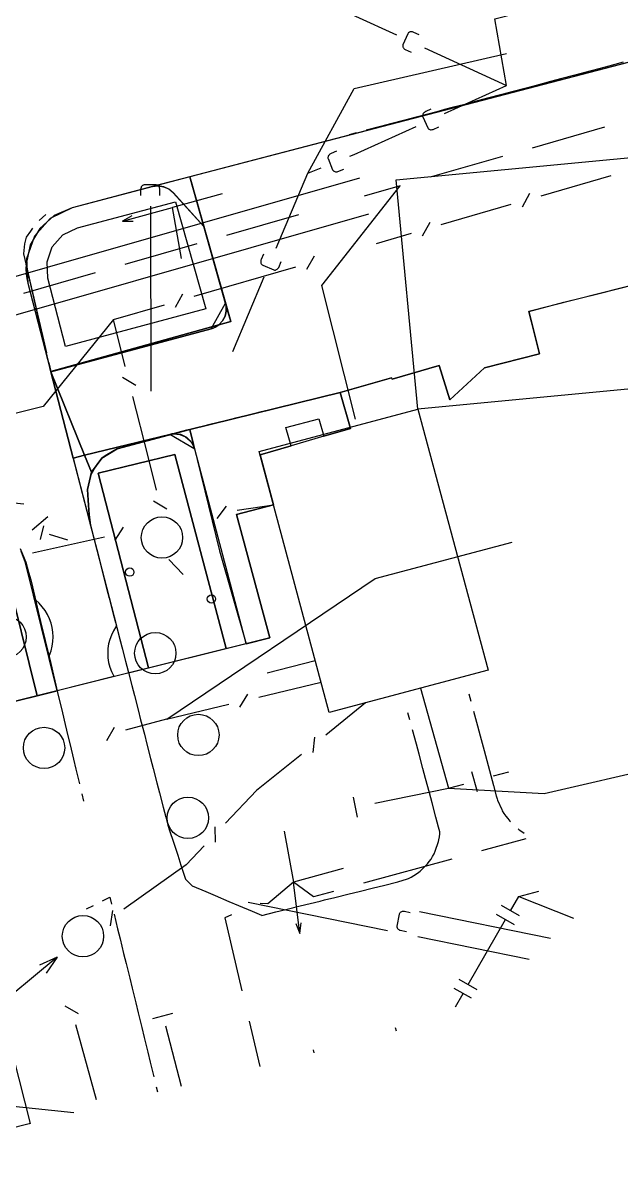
# Model space of a CAD drawing. Header units: metres. Extents: x 16996 to 17837, y 14166 to 14459.
# Drawn here: x 17429.6 to 17458.5, y 14263.4 to 14318.3 of the extents above; entities that cross this region are included whole.
import ezdxf

# ---------------------------------------------------------------- set-up
doc = ezdxf.new("R2010")
doc.units = ezdxf.units.M
for name, color, linetype in [('BOUNDARY', 7, 'Continuous'), ('BUILDING', 7, 'Continuous'), ('CURB', 7, 'Continuous'), ('ELECTR_CABLE', 7, 'Continuous'), ('ELECTR_CABLE_COMM', 7, 'Continuous'), ('GAS', 7, 'Continuous'), ('GRASS', 7, 'Continuous'), ('HEAT', 7, 'Continuous'), ('OVERHEAD_POWER_LINE', 7, 'Continuous'), ('ROAD', 7, 'Continuous'), ('SEWER', 7, 'Continuous'), ('SIDEWALK_PATH', 7, 'Continuous'), ('TREE', 3, 'Continuous')]:
    doc.layers.add(name, color=color, linetype=linetype)

# ---------------------------------------------------------------- blocks, each defined once
blk = doc.blocks.new('ВЕЙНИК_КАРЛ_ФЕСТЕР')
blk.add_circle((0, 0), 0.2)

msp = doc.modelspace()

# ---------------------------------------------------------------- linework, layer by layer
at = {"layer": 'BOUNDARY'}
msp.add_lwpolyline([(17460.876, 14306.073), (17454.065, 14304.356), (17454.588, 14302.309), (17451.926, 14301.629), (17450.251, 14300.082), (17449.738, 14301.737), (17447.451, 14301.075), (17447.431, 14301.145), (17444.946, 14300.426), (17445.448, 14298.692), (17444.153, 14298.317), (17442.571, 14297.859), (17441.068, 14297.424), (17441.717, 14295.007), (17439.938, 14294.529), (17441.538, 14288.572), (17425.018, 14284.461)], dxfattribs=at)
at = {"layer": 'BUILDING'}
for points in [[(17516.352, 14306.071), (17448.704, 14299.634), (17447.65, 14310.713), (17515.298, 14317.15)], [(17444.419, 14284.951), (17441.028, 14297.572), (17448.704, 14299.634), (17452.095, 14287.013)], [(17425.018, 14284.461), (17429.947, 14265.078), (17429.897, 14265.065), (17426.717, 14264.257), (17425.323, 14263.974), (17423.963, 14263.556), (17423.543, 14263.45), (17418.615, 14282.833)]]:
    msp.add_lwpolyline(points, close=True, dxfattribs=at)
at = {"layer": 'CURB'}
for points in [[(17458.633, 14316.4), (17457.943, 14316.217), (17457.459, 14316.089), (17456.769, 14315.906), (17456.286, 14315.778), (17455.596, 14315.595), (17455.112, 14315.466), (17454.422, 14315.283), (17453.939, 14315.155), (17453.249, 14314.972), (17452.766, 14314.844), (17452.075, 14314.661), (17451.592, 14314.533), (17450.902, 14314.35), (17450.419, 14314.222), (17449.996, 14314.11), (17449.728, 14314.04), (17449.245, 14313.912), (17448.554, 14313.73), (17448.071, 14313.603), (17447.38, 14313.421), (17446.897, 14313.294), (17446.206, 14313.112)], [(17445.723, 14312.985), (17445.377, 14312.894)], [(17430.952, 14301.424), (17438.705, 14303.519), (17439.406, 14304.757), (17437.676, 14310.863)], [(17430.711, 14309.033), (17430.39, 14308.751)], [(17430.067, 14308.372), (17429.964, 14308.24), (17429.761, 14307.939), (17429.679, 14307.626), (17429.638, 14307.141), (17429.83, 14306.308), (17429.942, 14305.821), (17430.134, 14304.989), (17430.247, 14304.502), (17430.438, 14303.67), (17430.551, 14303.182), (17430.743, 14302.35)], [(17430.855, 14301.863), (17430.951, 14301.447)], [(17440.397, 14288.288), (17437.918, 14297.693), (17436.713, 14298.409), (17432.027, 14297.261), (17432.027, 14297.261), (17430.952, 14301.424)], [(17444.113, 14300.222), (17443.419, 14300.052), (17442.933, 14299.933), (17442.239, 14299.763), (17441.753, 14299.644), (17441.059, 14299.474), (17440.573, 14299.355), (17439.879, 14299.185), (17439.393, 14299.066), (17438.699, 14298.896), (17438.213, 14298.777), (17437.668, 14298.643), (17437.52, 14298.604), (17437.036, 14298.475), (17436.346, 14298.292), (17435.862, 14298.163), (17435.171, 14297.98), (17434.688, 14297.851), (17434.157, 14297.71), (17434.015, 14297.625), (17433.586, 14297.368), (17433.414, 14297.265), (17433.109, 14296.852), (17432.876, 14296.42), (17432.729, 14295.742), (17432.73, 14295.721), (17432.763, 14295.222), (17432.809, 14294.509), (17432.866, 14294.013), (17433.044, 14293.321), (17433.17, 14292.837), (17433.348, 14292.145), (17433.473, 14291.661), (17433.652, 14290.969), (17433.777, 14290.485), (17433.956, 14289.793), (17434.081, 14289.308), (17434.26, 14288.616), (17434.385, 14288.132), (17434.564, 14287.44), (17434.689, 14286.956), (17434.867, 14286.264), (17434.992, 14285.78), (17435.171, 14285.087), (17435.296, 14284.603), (17435.475, 14283.911), (17435.6, 14283.427), (17435.779, 14282.735), (17435.904, 14282.251), (17436.083, 14281.559), (17436.208, 14281.074), (17436.386, 14280.382), (17436.511, 14279.898), (17436.613, 14279.503), (17436.709, 14279.211), (17436.864, 14278.736), (17437.086, 14278.056), (17437.241, 14277.581), (17437.463, 14276.902), (17437.786, 14276.581), (17438.444, 14276.302), (17438.905, 14276.106), (17439.563, 14275.827), (17440.023, 14275.631), (17440.681, 14275.352), (17441.141, 14275.156), (17441.163, 14275.147), (17441.834, 14275.312), (17442.319, 14275.432), (17443.014, 14275.603), (17443.499, 14275.722), (17443.971, 14275.839), (17444.193, 14275.893), (17444.679, 14276.013), (17445.373, 14276.184), (17445.858, 14276.303), (17446.553, 14276.474), (17447.038, 14276.594), (17447.732, 14276.765), (17448.208, 14276.914), (17448.256, 14276.935), (17448.385, 14277), (17448.511, 14277.072), (17448.633, 14277.15), (17448.75, 14277.236), (17448.814, 14277.288), (17449.168, 14277.64), (17449.256, 14277.751), (17449.339, 14277.87), (17449.415, 14277.993), (17449.484, 14278.12), (17449.544, 14278.246), (17449.702, 14278.72), (17449.721, 14278.803), (17449.745, 14278.945), (17449.762, 14279.089), (17449.768, 14279.184), (17449.704, 14279.421), (17449.575, 14279.904), (17449.389, 14280.594), (17449.259, 14281.077), (17449.074, 14281.767), (17448.944, 14282.25), (17448.759, 14282.94), (17448.629, 14283.423), (17448.443, 14284.114)], [(17444.946, 14300.426), (17444.599, 14300.341)], [(17429.469, 14292.895), (17429.669, 14292.417), (17429.746, 14292.224), (17429.88, 14291.743), (17429.978, 14291.379), (17430.059, 14291.04), (17430.175, 14290.554), (17430.343, 14289.849), (17430.459, 14289.362), (17430.628, 14288.657), (17430.744, 14288.17), (17430.912, 14287.465), (17431.028, 14286.979), (17431.196, 14286.273), (17431.312, 14285.787), (17431.48, 14285.081), (17431.596, 14284.595), (17431.764, 14283.89), (17431.88, 14283.403), (17432.049, 14282.698), (17432.165, 14282.212), (17432.333, 14281.506)], [(17451.169, 14285.859), (17451.265, 14285.503)], [(17448.314, 14284.597), (17448.221, 14284.942)], [(17451.395, 14285.02), (17451.586, 14284.308), (17451.716, 14283.825), (17451.907, 14283.113), (17452.037, 14282.63), (17452.228, 14281.918), (17452.358, 14281.435), (17452.495, 14280.925), (17452.538, 14280.776), (17452.556, 14280.725), (17452.755, 14280.268), (17452.786, 14280.21), (17452.866, 14280.077), (17452.952, 14279.949), (17453.045, 14279.825), (17453.145, 14279.707), (17453.181, 14279.668)], [(17432.449, 14281.02), (17432.533, 14280.667)], [(17453.547, 14279.329), (17453.599, 14279.288), (17453.725, 14279.199), (17453.85, 14279.12)], [(17433.456, 14275.845), (17433.809, 14276.022), (17433.888, 14275.698)], [(17432.683, 14275.459), (17433.009, 14275.622)], [(17434.007, 14275.212), (17434.181, 14274.505), (17434.299, 14274.019), (17434.473, 14273.311), (17434.592, 14272.826), (17434.765, 14272.118), (17434.884, 14271.632), (17435.057, 14270.925), (17435.176, 14270.439), (17435.349, 14269.731), (17435.468, 14269.246), (17435.641, 14268.538), (17435.76, 14268.053), (17435.934, 14267.345)], [(17436.052, 14266.859), (17436.113, 14266.612)]]:
    msp.add_lwpolyline(points, dxfattribs=at)
at = {"layer": 'ELECTR_CABLE'}
for points in [[(17453.917, 14278.854), (17451.783, 14278.268)], [(17450.337, 14277.872), (17446.07, 14276.701)], [(17442.685, 14276.759), (17441.451, 14275.706), (17441.077, 14275.725)], [(17444.623, 14276.304), (17443.655, 14276.038), (17442.685, 14276.759)], [(17439.694, 14275.182), (17439.367, 14275.036), (17440.196, 14271.497)], [(17440.538, 14270.036), (17441.052, 14267.841)]]:
    msp.add_lwpolyline(points, dxfattribs=at)
at = {"layer": 'ELECTR_CABLE_COMM'}
for points in [[(17454.657, 14309.949), (17458.044, 14310.931)], [(17453.756, 14309.412), (17454.117, 14310.069)], [(17449.829, 14308.55), (17453.216, 14309.532)], [(17448.928, 14308.013), (17449.29, 14308.67)], [(17446.695, 14307.642), (17448.388, 14308.133)], [(17443.337, 14306.393), (17443.698, 14307.049)], [(17437.882, 14305.088), (17442.797, 14306.512)], [(17436.981, 14304.551), (17437.343, 14305.207)], [(17433.984, 14303.958), (17436.441, 14304.67)], [(17433.984, 14303.958), (17430.586, 14299.762), (17425.58, 14298.51)], [(17434.554, 14301.695), (17433.984, 14303.958)], [(17435.06, 14300.776), (17434.416, 14301.16)], [(17436.062, 14295.716), (17435.638, 14297.398), (17434.921, 14300.241)], [(17436.568, 14294.797), (17435.924, 14295.181)], [(17438.994, 14294.336), (17439.441, 14294.938)], [(17439.959, 14294.747), (17441.717, 14295.007)], [(17434.07, 14293.292), (17434.474, 14293.923)], [(17430.069, 14292.684), (17433.54, 14293.446)], [(17436.563, 14284.636), (17446.642, 14291.441), (17453.256, 14293.197)], [(17437.346, 14291.637), (17436.655, 14292.36)], [(17441.012, 14285.708), (17444.022, 14286.43)], [(17440.086, 14285.213), (17440.478, 14285.852)], [(17436.543, 14284.635), (17439.553, 14285.358)], [(17446.176, 14285.423), (17444.243, 14283.867)], [(17434.022, 14284.235), (17433.647, 14283.586)], [(17436.543, 14284.635), (17434.559, 14284.104)], [(17443.699, 14283.769), (17443.618, 14283.024)], [(17443.074, 14282.927), (17440.903, 14281.179), (17439.402, 14279.603)], [(17438.876, 14279.435), (17438.894, 14278.685)], [(17438.368, 14278.517), (17437.494, 14277.6), (17434.489, 14275.446)], [(17433.941, 14275.379), (17433.819, 14274.64)], [(17431.253, 14273.127), (17427.913, 14270.354), (17423.331, 14269.3)], [(17431.253, 14273.127), (17430.401, 14272.744)], [(17431.253, 14273.127), (17430.72, 14272.36)], [(17431.626, 14270.779), (17432.278, 14270.409)], [(17432.152, 14269.871), (17433.151, 14266.25)]]:
    msp.add_lwpolyline(points, dxfattribs=at)
at = {"layer": 'GAS'}
for points in [[(17453.18, 14275.375), (17453.577, 14276.069), (17454.551, 14276.327)], [(17453.577, 14276.069), (17456.224, 14275.014)], [(17453.615, 14275.127), (17452.746, 14275.623)], [(17451.14, 14271.803), (17452.932, 14274.941)], [(17453.367, 14274.693), (17452.498, 14275.189)], [(17451.296, 14271.138), (17450.458, 14271.617)], [(17451.574, 14271.555), (17450.706, 14272.051)], [(17450.523, 14270.724), (17450.892, 14271.369)], [(17435.881, 14270.168), (17436.848, 14270.421)], [(17436.491, 14269.811), (17437.252, 14266.895)], [(17447.663, 14269.555), (17447.622, 14269.71)], [(17443.688, 14268.497), (17443.647, 14268.649)]]:
    msp.add_lwpolyline(points, dxfattribs=at)
at = {"layer": 'GRASS'}
for points in [[(17437.676, 14310.863), (17435.868, 14310.391), (17436.14, 14310.424), (17436.406, 14310.383), (17436.651, 14310.273), (17436.861, 14310.098), (17438.352, 14308.466)], [(17436.874, 14310.084), (17436.663, 14310.265), (17436.415, 14310.38), (17436.145, 14310.423), (17435.868, 14310.391), (17431.984, 14309.368), (17430.918, 14308.845), (17430.16, 14307.984), (17429.779, 14306.903), (17429.843, 14305.717), (17430.946, 14301.446), (17439.07, 14303.704), (17439.251, 14303.893), (17439.375, 14304.118), (17439.437, 14304.367), (17439.434, 14304.628), (17438.353, 14308.46)], [(17436.98, 14309.649), (17438.444, 14304.484), (17431.667, 14302.653), (17430.811, 14305.967), (17430.768, 14306.757), (17431.022, 14307.479), (17431.528, 14308.052), (17432.238, 14308.401)], [(17430.952, 14301.424), (17429.753, 14306.643), (17429.748, 14306.409), (17429.762, 14306.176), (17429.793, 14305.945), (17429.843, 14305.717)], [(17438.705, 14303.519), (17438.803, 14303.551), (17438.897, 14303.593), (17438.987, 14303.644), (17439.07, 14303.704), (17430.951, 14301.447)], [(17433.414, 14297.265), (17434.157, 14297.71), (17436.888, 14298.436), (17436.8, 14298.426), (17436.713, 14298.409), (17432.585, 14297.398), (17432.913, 14296.587)], [(17435.68, 14287.114), (17433.248, 14296.531), (17436.951, 14297.438), (17439.426, 14288.046), (17440.397, 14288.288), (17437.918, 14297.693), (17437.773, 14298.008), (17437.536, 14298.249), (17437.233, 14298.397), (17436.888, 14298.436), (17434.157, 14297.71), (17433.414, 14297.265), (17432.913, 14296.587), (17432.729, 14295.742), (17432.763, 14295.222), (17432.809, 14294.509), (17432.866, 14294.013), (17434.71, 14286.873)], [(17432.585, 14297.398), (17432.027, 14297.261), (17432.866, 14294.013), (17432.809, 14294.509), (17432.763, 14295.222), (17432.729, 14295.742), (17432.913, 14296.587)], [(17436.951, 14297.438), (17433.248, 14296.531), (17435.68, 14287.114), (17439.426, 14288.046)], [(17423.039, 14292.501), (17422.726, 14292.127), (17423.535, 14288.945), (17420.627, 14288.206), (17421.296, 14285.578), (17426.367, 14286.868), (17426.862, 14284.92), (17430.285, 14285.772), (17428.753, 14291.955), (17428.618, 14292.333), (17428.413, 14292.673), (17428.145, 14292.965), (17427.82, 14293.201), (17427.455, 14293.368), (17427.068, 14293.457), (17426.671, 14293.469), (17426.276, 14293.401)]]:
    msp.add_lwpolyline(points, close=True, dxfattribs=at)
msp.add_lwpolyline([(17428.753, 14291.955), (17430.285, 14285.772), (17431.256, 14286.013), (17429.724, 14292.195), (17429.525, 14292.754)], dxfattribs=at)
at = {"layer": 'HEAT'}
for points in [[(17454.251, 14312.271), (17457.751, 14313.271)], [(17449.309, 14310.858), (17452.809, 14311.859)], [(17416.392, 14302.367), (17423.169, 14304.324), (17445.898, 14310.819)], [(17447.823, 14310.422), (17444.047, 14305.604), (17445.669, 14299.138)], [(17446.117, 14309.946), (17447.867, 14310.446)], [(17416.891, 14300.637), (17423.666, 14302.594), (17446.336, 14309.073)], [(17439.468, 14308.046), (17442.939, 14309.038)], [(17434.554, 14306.642), (17438.026, 14307.634)], [(17429.641, 14305.237), (17433.112, 14306.229)], [(17441.417, 14286.882), (17443.741, 14287.475)]]:
    msp.add_lwpolyline(points, dxfattribs=at)
at = {"layer": 'OVERHEAD_POWER_LINE'}
for points in [[(17439.241, 14310.031), (17436.829, 14309.372)], [(17434.416, 14308.718), (17436.829, 14309.372)], [(17437.271, 14306.911), (17436.829, 14309.372)], [(17434.863, 14308.978), (17434.416, 14308.718), (17434.935, 14308.72)], [(17442.243, 14279.22), (17442.685, 14276.759)], [(17445.097, 14277.416), (17442.685, 14276.759)], [(17442.986, 14274.277), (17442.685, 14276.759)], [(17442.793, 14274.756), (17442.986, 14274.277), (17443.059, 14274.791)]]:
    msp.add_lwpolyline(points, dxfattribs=at)
at = {"layer": 'ROAD'}
msp.add_lwpolyline([(17462.874, 14317.439), (17450.004, 14314.08), (17437.676, 14310.863), (17431.981, 14309.367), (17431.979, 14309.366), (17431.119, 14308.986), (17431.116, 14308.984), (17430.428, 14308.369), (17430.426, 14308.366), (17429.958, 14307.57), (17429.957, 14307.567), (17429.753, 14306.644), (17429.753, 14306.642), (17429.749, 14306.41), (17429.749, 14306.409), (17429.762, 14306.177), (17429.762, 14306.176), (17429.794, 14305.946), (17429.794, 14305.945), (17429.843, 14305.717), (17434.123, 14289.146), (17434.091, 14289.104), (17433.975, 14288.91), (17433.879, 14288.706), (17433.803, 14288.494), (17433.748, 14288.275), (17433.715, 14288.051), (17433.704, 14287.826), (17433.715, 14287.6), (17433.748, 14287.377), (17433.803, 14287.158), (17433.879, 14286.946), (17433.975, 14286.742), (17434.002, 14286.697), (17431.259, 14286.014), (17431.257, 14286.014), (17431.256, 14286.014), (17430.849, 14287.654), (17430.886, 14287.734), (17430.962, 14287.946), (17431.017, 14288.165), (17431.05, 14288.388), (17431.062, 14288.614), (17431.05, 14288.839), (17431.017, 14289.063), (17430.962, 14289.282), (17430.886, 14289.494), (17430.79, 14289.698), (17430.674, 14289.892), (17430.539, 14290.073), (17430.388, 14290.24), (17430.221, 14290.392), (17430.159, 14290.437), (17429.724, 14292.196), (17429.698, 14292.295), (17429.668, 14292.393), (17429.668, 14292.394), (17429.635, 14292.49), (17429.635, 14292.491), (17429.598, 14292.587), (17429.56, 14292.678)], dxfattribs=at)
at = {"layer": 'SEWER'}
for points in [[(17452.99, 14315.274), (17452.417, 14318.503), (17459.661, 14320.353)], [(17443.708, 14319.549), (17447.668, 14317.725)], [(17448.76, 14317.73), (17448.507, 14317.846), (17448.471, 14317.861), (17448.441, 14317.867), (17448.399, 14317.874), (17448.358, 14317.872), (17448.324, 14317.865), (17448.289, 14317.849), (17448.256, 14317.828), (17448.239, 14317.806), (17448.223, 14317.783), (17447.978, 14317.252), (17447.972, 14317.227), (17447.97, 14317.205), (17447.971, 14317.176), (17447.978, 14317.153), (17447.99, 14317.123), (17448.004, 14317.093), (17448.027, 14317.067), (17448.062, 14317.034), (17448.094, 14317.014), (17448.375, 14316.885)], [(17449.03, 14317.098), (17452.99, 14315.274)], [(17443.374, 14311.034), (17445.624, 14315.133), (17452.993, 14316.829)], [(17449.987, 14313.917), (17452.99, 14315.274)], [(17449.332, 14314.127), (17449.079, 14314.013), (17449.044, 14313.994), (17449.02, 14313.976), (17448.987, 14313.948), (17448.961, 14313.917), (17448.944, 14313.886), (17448.934, 14313.849), (17448.928, 14313.811), (17448.933, 14313.783), (17448.94, 14313.756), (17449.181, 14313.223), (17449.196, 14313.202), (17449.21, 14313.186), (17449.233, 14313.169), (17449.256, 14313.159), (17449.286, 14313.147), (17449.317, 14313.139), (17449.352, 14313.139), (17449.401, 14313.144), (17449.436, 14313.155), (17449.718, 14313.282)], [(17445.616, 14311.942), (17448.62, 14313.299)], [(17444.767, 14312.096), (17444.509, 14311.991), (17444.474, 14311.975), (17444.449, 14311.957), (17444.415, 14311.931), (17444.388, 14311.9), (17444.37, 14311.871), (17444.358, 14311.834), (17444.351, 14311.796), (17444.355, 14311.768), (17444.361, 14311.741), (17444.581, 14311.198), (17444.594, 14311.177), (17444.608, 14311.16), (17444.631, 14311.142), (17444.652, 14311.131), (17444.682, 14311.118), (17444.713, 14311.109), (17444.748, 14311.108), (17444.797, 14311.11), (17444.833, 14311.12), (17445.12, 14311.236)], [(17445.413, 14311.86), (17445.616, 14311.942)], [(17441.854, 14307.415), (17443.374, 14311.034)], [(17443.374, 14311.034), (17444.023, 14311.297)], [(17436.223, 14309.959), (17436.223, 14310.237), (17436.22, 14310.276), (17436.213, 14310.306), (17436.202, 14310.347), (17436.183, 14310.384), (17436.162, 14310.411), (17436.133, 14310.436), (17436.1, 14310.457), (17436.073, 14310.464), (17436.045, 14310.468), (17435.46, 14310.467), (17435.435, 14310.462), (17435.414, 14310.455), (17435.389, 14310.441), (17435.371, 14310.425), (17435.348, 14310.402), (17435.328, 14310.377), (17435.314, 14310.345), (17435.298, 14310.299), (17435.293, 14310.262), (17435.294, 14309.952)], [(17435.764, 14309.448), (17435.789, 14300.5)], [(17441.231, 14307.123), (17441.124, 14306.867), (17441.111, 14306.83), (17441.106, 14306.8), (17441.1, 14306.758), (17441.103, 14306.717), (17441.111, 14306.683), (17441.129, 14306.649), (17441.151, 14306.617), (17441.174, 14306.6), (17441.197, 14306.585), (17441.736, 14306.359), (17441.762, 14306.353), (17441.783, 14306.352), (17441.812, 14306.355), (17441.835, 14306.362), (17441.865, 14306.374), (17441.894, 14306.39), (17441.919, 14306.414), (17441.951, 14306.45), (17441.97, 14306.482), (17442.09, 14306.768)], [(17439.754, 14302.414), (17441.274, 14306.033)], [(17423.11, 14295.728), (17429.648, 14295.05)], [(17430.807, 14294.418), (17430.047, 14293.783)], [(17430.595, 14293.992), (17430.432, 14293.322)], [(17430.869, 14293.589), (17431.761, 14293.311)], [(17448.834, 14286.137), (17450.181, 14281.296)], [(17450.181, 14281.296), (17454.802, 14281.044), (17460.535, 14282.364)], [(17451.303, 14282.102), (17451.562, 14281.146)], [(17452.367, 14281.889), (17453.105, 14282.089)], [(17450.181, 14281.296), (17450.919, 14281.496)], [(17445.574, 14280.864), (17445.769, 14279.893)], [(17446.622, 14280.581), (17450.181, 14281.296)], [(17440.493, 14275.783), (17447.235, 14274.419)], [(17448.334, 14275.279), (17448.062, 14275.334), (17448.023, 14275.34), (17447.993, 14275.339), (17447.95, 14275.336), (17447.91, 14275.325), (17447.879, 14275.31), (17447.848, 14275.286), (17447.822, 14275.259), (17447.81, 14275.233), (17447.8, 14275.207), (17447.684, 14274.634), (17447.683, 14274.608), (17447.686, 14274.586), (17447.694, 14274.559), (17447.706, 14274.538), (17447.724, 14274.511), (17447.745, 14274.485), (17447.774, 14274.466), (17447.815, 14274.441), (17447.851, 14274.429), (17448.154, 14274.367)], [(17448.781, 14275.33), (17455.123, 14274.047)], [(17448.705, 14274.121), (17454.09, 14273.031)], [(17432.062, 14265.604), (17429.128, 14265.905), (17421.916, 14264.071)]]:
    msp.add_lwpolyline(points, dxfattribs=at)
at = {"layer": 'SIDEWALK_PATH'}
msp.add_lwpolyline([(17464.809, 14317.944), (17437.676, 14310.863), (17439.649, 14303.865), (17439.07, 14303.704), (17438.987, 14303.644), (17438.897, 14303.593), (17438.803, 14303.551), (17438.705, 14303.519), (17430.96, 14301.426), (17432.585, 14297.398), (17436.713, 14298.409), (17436.8, 14298.426), (17436.888, 14298.436), (17437.668, 14298.643), (17444.946, 14300.426), (17447.431, 14301.145), (17447.451, 14301.075), (17449.738, 14301.737), (17450.251, 14300.082), (17451.926, 14301.629), (17454.588, 14302.309), (17454.454, 14302.82), (17454.323, 14303.331), (17454.193, 14303.843), (17454.065, 14304.356), (17455.765, 14304.795), (17457.467, 14305.227), (17459.171, 14305.653)], dxfattribs=at)
for points in [[(17439.434, 14304.628), (17439.437, 14304.367), (17439.375, 14304.118), (17439.251, 14303.893), (17439.07, 14303.704), (17439.649, 14303.865)], [(17430.96, 14301.426), (17432.027, 14297.261), (17432.585, 14297.398)], [(17441.068, 14297.424), (17442.571, 14297.859), (17442.323, 14298.733), (17443.911, 14299.155), (17444.153, 14298.317), (17445.448, 14298.692), (17444.946, 14300.426), (17437.668, 14298.643), (17439.11, 14292.78), (17440.394, 14288.287), (17441.538, 14288.572), (17439.938, 14294.529), (17441.717, 14295.007)], [(17437.668, 14298.643), (17436.888, 14298.436), (17437.192, 14298.408), (17437.468, 14298.294), (17437.698, 14298.103), (17437.863, 14297.847)]]:
    msp.add_lwpolyline(points, close=True, dxfattribs=at)
at = {"layer": 'TREE'}
for centre in [(17436.326, 14293.42), (17428.761, 14288.614), (17436.003, 14287.826), (17438.086, 14283.872), (17430.624, 14283.245), (17437.579, 14279.865), (17432.507, 14274.141)]:
    msp.add_circle(centre, 1, dxfattribs=at)

# ---------------------------------------------------------------- block references
at = {"layer": 'BUSH'}
for p in [(17434.769, 14291.746), (17438.72, 14290.449)]:
    msp.add_blockref('ВЕЙНИК_КАРЛ_ФЕСТЕР', p, dxfattribs=at)

doc.saveas('drawing.dxf')
